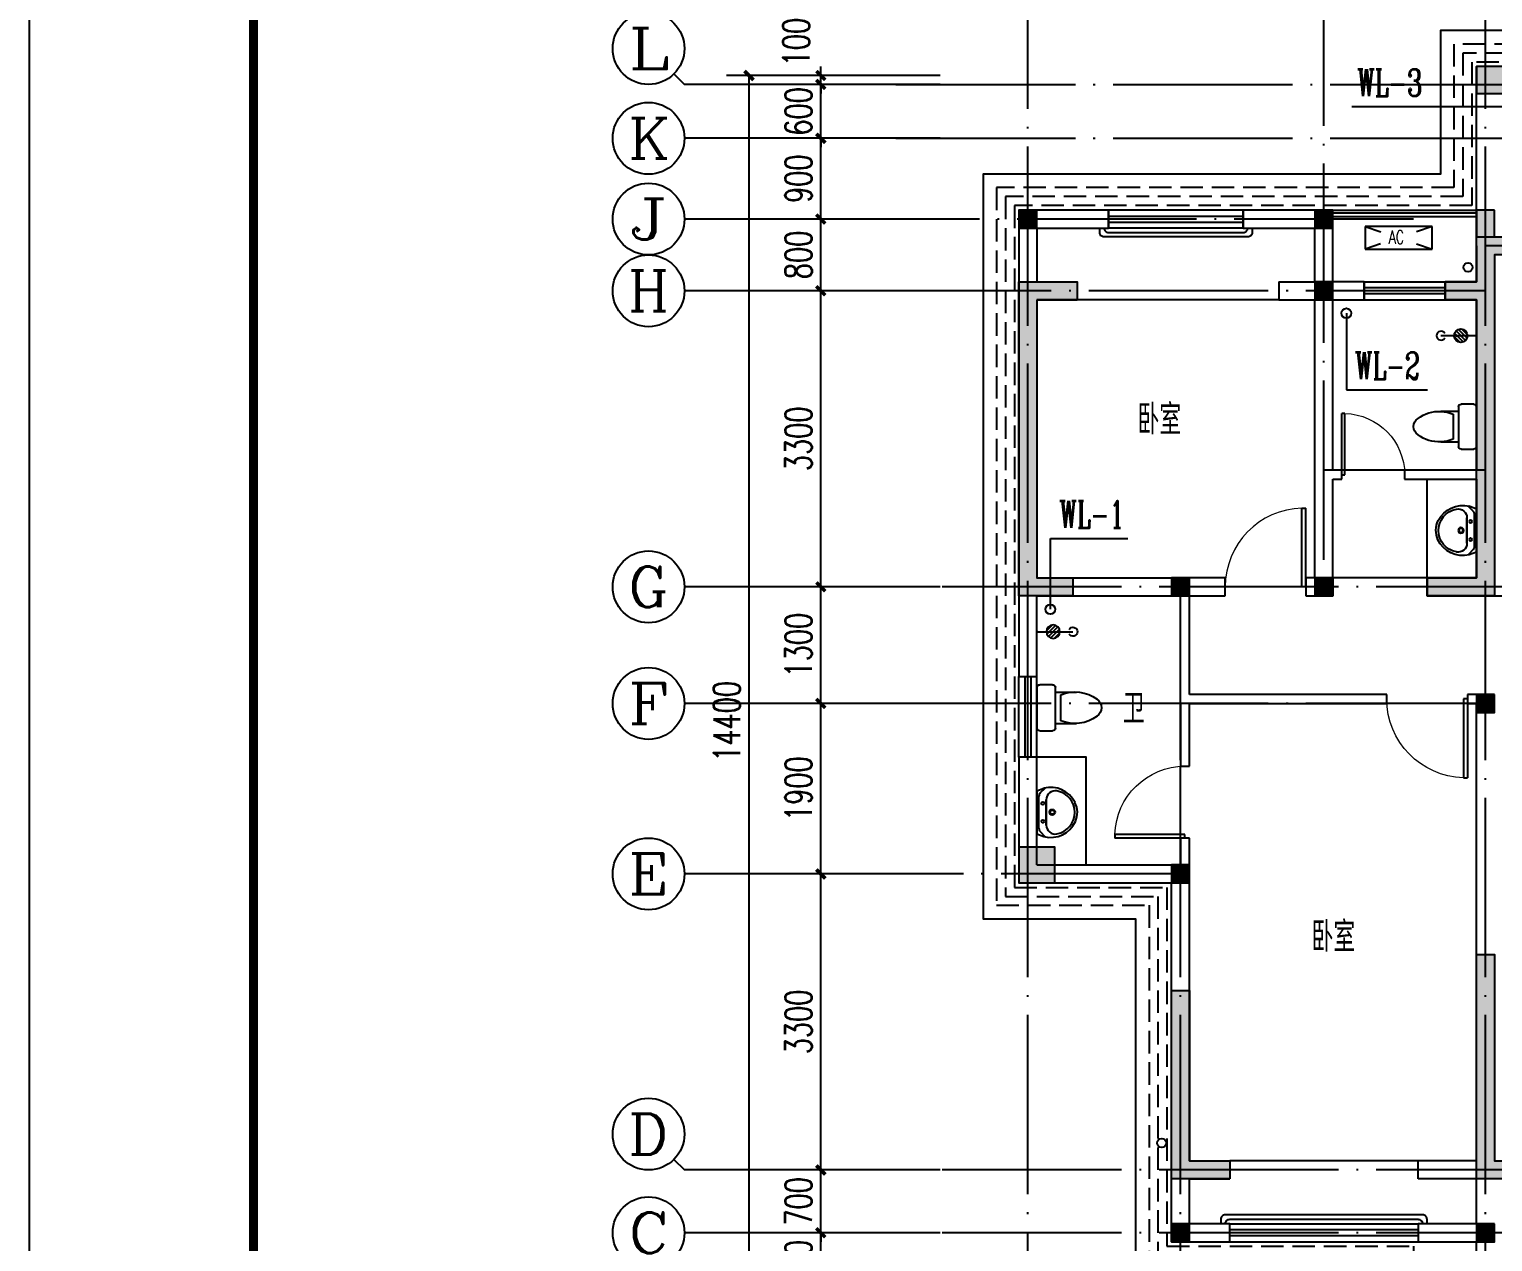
# Model space of a CAD drawing. Extents: x -287580 to -53108, y -522338 to -82629.
# Drawn here: x -265243 to -248927, y -472251 to -458735 of the extents above; entities that cross this region are included whole.
import ezdxf
from ezdxf.enums import TextEntityAlignment as Align

# ---------------------------------------------------------------- set-up
doc = ezdxf.new("R2010")
doc.units = 0
doc.header["$LTSCALE"] = 1000
doc.header["$MEASUREMENT"] = 0
doc.linetypes.add('DASH', pattern=[0.35, 0.25, -0.1])
doc.linetypes.add('DOTE', pattern=[2.42, 2, -0.2, 0.02, -0.2])
for name, color, linetype in [('AXIS', 3, 'Continuous'), ('AXIS_TEXT', 7, 'Continuous'), ('DIM_污水', 3, 'Continuous'), ('DOTE', 99, 'Continuous'), ('kan', 146, 'Continuous'), ('KTIAO', 124, 'Continuous'), ('PUB_TEXT', 7, 'Continuous'), ('PUB_TITLE', 146, 'Continuous'), ('VPIPE-污水', 2, 'Continuous'), ('WALL', 9, 'Continuous'), ('WINDOW', 99, 'Continuous'), ('填充', 8, 'Continuous'), ('家具', 187, 'Continuous'), ('屋面', 139, 'Continuous'), ('栏杆', 169, 'Continuous'), ('表格', 157, 'Continuous')]:
    doc.layers.add(name, color=color, linetype=linetype)
doc.layers.add('RENDERING', color=125, linetype='Continuous', lineweight=13)
doc.styles.add('_ROMANC', font='romanc__.ttf', dxfattribs={"width": 0.700005})
doc.styles.add('_TCH_AXIS', font='COMPLEX', dxfattribs={"bigfont": 'GBCBIG'})
doc.styles.add('_TCH_DIM_T3', font='SIMPLEX', dxfattribs={"width": 0.705882, "bigfont": 'GBCBIG'})
doc.styles.add('_TWT_SERIAL', font='COMPLEX', dxfattribs={"width": 0.8, "height": 3, "bigfont": 'HZTXT'})
doc.styles.add('COMPLEX', font='COMPLEX')
doc.styles.add('DIM_FONT', font='simplex_.ttf', dxfattribs={"width": 0.7, "bigfont": 'GBCBIG'})
doc.styles.get("Standard").update_dxf_attribs({"font": 'gbenor.shx', "bigfont": 'gbcbig.shx'})
doc.dimstyles.new('_TCH_ARCH&&100', dxfattribs={"dimtxt": 297.5, "dimasz": 100, "dimexe": 250, "dimexo": 300, "dimgap": 100, "dimtad": 1, "dimdec": 0, "dimzin": 0, "dimdsep": 46, "dimtxsty": '_TCH_DIM_T3', "dimblk": 'ARCHTICK', "dimcen": 0.09, "dimclrt": 7, "dimazin": 2, "dimtfac": 1, "dimtdec": 0, "dimtix": 1, "dimtmove": 2, "dimatfit": 3, "dimfxl": 0, "dimtolj": 1, "dimtzin": 0, "dimarcsym": 0})

# ---------------------------------------------------------------- blocks, each defined once
blk = doc.blocks.new('90304092557924')
at = {"layer": 'KTIAO', "color": 99}
for p, q in [((-375, 125), (-198, 66)), ((-375, 125), (-375, -125)), ((375, 125), (-375, 125)), ((375, 125), (198, 66)), ((375, -125), (375, 125)), ((-203, -68), (-375, -125)), ((-375, -125), (375, -125)), ((200, -67), (375, -125))]:
    blk.add_line(p, q, dxfattribs=at)
at = {"layer": 'KTIAO', "color": 99, "style": '_ROMANC', "width": 0.7}
blk.add_text('AC', height=148.6, dxfattribs=at).set_placement((-113, -66))
at = {"layer": 'KTIAO', "color": 99, "style": 'DIM_FONT', "oblique": 0, "width": 0.6, "flags": 9}
for tag in ['XSIZE', 'YSIZE']:
    blk.add_attdef(tag, (-375, -125), '', height=0.5, dxfattribs=at)
blk = doc.blocks.new('M_E6')
for p, q in [((-240, 0), (-270, -79)), ((240, 0), (-240, 0)), ((-237, 0), (239, 0)), ((240, 0), (270, -79)), ((-213, -36), (-271, -91)), ((-179, -23), (181, -23)), ((141, -105), (-141, -105)), ((-141, -105), (141, -105)), ((217, -37), (274, -95))]:
    blk.add_line(p, q)
for centre, radius in [((-99, -65), 16.3), ((2, -172), 31.6), ((2, -172), 23), ((101, -65), 16.3)]:
    blk.add_circle(centre, radius)
for centre, radius, start, end in [((28, -152), 307, 166.1751, 244.7296), ((-141, -205), 100, 90, 190.5602), ((-179, -73), 50, 90, 133.181), ((-28, -152), 307, 297.0639, 13.8249), ((141, -205), 100, 349.4398, 90), ((181, -73), 50, 44.5607, 90), ((0, -179), 243, 190.5602, 349.4398), ((0, -201), 250, 245.8071, 296.4628), ((28, -152), 307, 266.589, 266.5936)]:
    blk.add_arc(centre, radius, start, end)
at = {"width": 0.8, "flags": 9}
for tag in ['XSIZE', 'YSIZE']:
    blk.add_attdef(tag, (0, 0), '', height=0.5, dxfattribs=at)
blk = doc.blocks.new('1')
for p, q in [((-550, -239), (-550, 201)), ((-520, 231), (-380, 231)), ((-350, 201), (-350, 151)), ((-350, 151), (-350, -189)), ((-350, 151), (-154, 151)), ((-289, 121), (-289, -159)), ((-380, -269), (-520, -269)), ((-154, -189), (-350, -189)), ((-350, -189), (-350, -239))]:
    blk.add_line(p, q)
for centre, radius, start, end in [((-520, 201), 30, 90, 180), ((-380, 201), 30, 360, 90), ((-137, -247), 398, 92.544, 112.5495), ((-137, -247), 398, 53.3619, 92.544), ((40, -19), 110, 303.4509, 56.5491), ((-137, 208), 398, 247.4505, 267.456), ((-137, 208), 398, 267.456, 306.6381), ((-520, -239), 30, 180, 270), ((-380, -239), 30, 270, 360)]:
    blk.add_arc(centre, radius, start, end)
blk = doc.blocks.new('A$C6A1B0631')
at = {"layer": '家具'}
for p, q in [((0, 527), (0, 667)), ((30, 697), (470, 697)), ((500, 667), (500, 527)), ((470, 497), (30, 497)), ((80, 497), (80, 267)), ((420, 497), (420, 267)), ((390, 437), (110, 437))]:
    blk.add_line(p, q, dxfattribs=at)
for centre, radius, start, end in [((30, 667), 30, 90, 180), ((470, 667), 30, 0, 90), ((30, 527), 30, 180, 270), ((470, 527), 30, 270, 0), ((477, 284), 398, 157.4505, 216.6381), ((23, 284), 398, 323.3619, 22.5495), ((250, 108), 110, 213.4509, 326.5491)]:
    blk.add_arc(centre, radius, start, end, dxfattribs=at)
blk = doc.blocks.new('$lvtry$00000168')
at = {"color": 0}
blk.add_line((0, 0), (0, -395), dxfattribs=at)
blk.add_arc((0, -395), 50, 121.0332, 58.9668, dxfattribs=at)
for p in [(0, 0), (0, -223)]:
    blk.add_point(p, dxfattribs=at)
blk = doc.blocks.new('$lvtry$00000171')
for p, q in [((-74, 11), (-11, 74)), ((-70, -27), (27, 70)), ((-53, -53), (53, 53)), ((-27, -70), (70, 27)), ((11, -74), (74, -11))]:
    blk.add_line(p, q)
blk.add_circle((0, 0), 75)
blk.add_point((0, 0))
blk = doc.blocks.new('A$C6BE329BC')
at = {"layer": '家具', "rotation": 180}
blk.add_blockref('$lvtry$00000171', (75, 271), dxfattribs=at)
at = {"layer": '家具'}
blk.add_blockref('$lvtry$00000168', (75, 445), dxfattribs=at)
blk = doc.blocks.new('TRHH')
at = {"color": 6}
for centre in [(-249202, -461390), (-252617, -471151)]:
    blk.add_circle(centre, 50, dxfattribs=at)
blk = doc.blocks.new('A$C3953257B')
at = {"layer": '填充'}
for points in [[(19900, 14500), (20500, 14500), (20500, 14200), (19900, 14200)], [(20300, 12900), (20500, 12900), (20500, 12600), (20300, 12600)], [(22100, 12900), (22300, 12900), (22300, 12700), (22100, 12700)], [(25400, 12900), (25600, 12900), (25600, 12700), (25400, 12700)], [(22100, 12100), (22300, 12100), (22300, 11900), (22100, 11900)], [(22100, 8800), (22300, 8800), (22300, 8600), (22100, 8600)], [(23700, 8800), (23900, 8800), (23900, 8600), (23700, 8600)], [(20300, 7500), (20500, 7500), (20500, 7300), (20300, 7300)], [(23700, 5600), (23900, 5600), (23900, 5400), (23700, 5400)], [(20300, 1600), (20500, 1600), (20500, 1400), (20300, 1400)], [(23700, 1600), (23900, 1600), (23900, 1400), (23700, 1400)]]:
    blk.add_hatch(color=256, dxfattribs=at).paths.add_polyline_path(points)
at = {"color": 6}
for points in [[(19900, 14500), (20500, 14500), (20500, 14200), (19900, 14200)], [(20300, 12900), (20500, 12900), (20500, 12600), (20300, 12600)], [(22100, 12900), (22300, 12900), (22300, 12700), (22100, 12700)], [(25400, 12900), (25600, 12900), (25600, 12700), (25400, 12700)], [(22100, 12100), (22300, 12100), (22300, 11900), (22100, 11900)], [(22100, 8800), (22300, 8800), (22300, 8600), (22100, 8600)], [(23700, 8800), (23900, 8800), (23900, 8600), (23700, 8600)], [(20300, 7500), (20500, 7500), (20500, 7300), (20300, 7300)], [(23700, 5600), (23900, 5600), (23900, 5400), (23700, 5400)], [(20300, 1600), (20500, 1600), (20500, 1400), (20300, 1400)], [(23700, 1600), (23900, 1600), (23900, 1400), (23700, 1400)]]:
    blk.add_lwpolyline(points, close=True, dxfattribs=at)
blk = doc.blocks.new('A$C17F555B1')
at = {"layer": '填充'}
h = blk.add_hatch(color=256, dxfattribs=at)
h.dxf.hatch_style = 1
h.paths.add_polyline_path([(55300, 3700), (55300, 3300), (55700, 3300), (55700, 3700)])
h.paths.add_polyline_path([(30100, 3700), (30100, 3300), (30500, 3300), (30500, 3700)])
h.paths.add_polyline_path([(25600, 3300), (25600, 3700), (25200, 3700), (25200, 3300)])
h.paths.add_polyline_path([(400, 3300), (400, 3700), (0, 3700), (0, 3300)])
h.paths.add_polyline_path([(45350, 10300), (45350, 8200), (45150, 8200), (45150, 10500), (45700, 10500), (45700, 10300)])
h.paths.add_polyline_path([(10550, 10500), (10550, 8200), (10350, 8200), (10350, 10300), (10000, 10300), (10000, 10500)])
h.paths.add_polyline_path([(5600, 0), (5100, 0), (5100, 2500), (5300, 2500), (5300, 200), (5600, 200)])
h.paths.add_polyline_path([(20500, 0), (20000, 0), (20000, 200), (20300, 200), (20300, 2500), (20500, 2500)])
h.paths.add_polyline_path([(35700, 0), (35200, 0), (35200, 2500), (35400, 2500), (35400, 200), (35700, 200)])
h.paths.add_polyline_path([(50600, 0), (50100, 0), (50100, 200), (50400, 200), (50400, 2500), (50600, 2500)])
h.paths.add_polyline_path([(54000, 0), (53350, 0), (53350, 200), (53800, 200), (53800, 2100), (54000, 2100)])
h.paths.add_polyline_path([(32450, 0), (31800, 0), (31800, 2100), (32000, 2100), (32000, 200), (32450, 200)])
h.paths.add_polyline_path([(23900, 0), (23250, 0), (23250, 200), (23700, 200), (23700, 2100), (23900, 2100)])
h.paths.add_polyline_path([(2350, 0), (1700, 0), (1700, 2100), (1900, 2100), (1900, 200), (2350, 200)])
h.paths.add_polyline_path([(50600, 9800), (50600, 6700), (51150, 6700), (51150, 6500), (50400, 6500), (50400, 9800), (50400, 10300), (50100, 10300), (50100, 10500), (50600, 10500), (50600, 10000), (50950, 10000), (50950, 9800)])
h.paths.add_polyline_path([(35400, 10300), (35400, 9800), (35400, 6500), (34650, 6500), (34650, 6700), (35200, 6700), (35200, 9800), (34850, 9800), (34850, 10000), (35200, 10000), (35200, 10500), (35700, 10500), (35700, 10300)])
h.paths.add_polyline_path([(20500, 10500), (20500, 10000), (20850, 10000), (20850, 9800), (20500, 9800), (20500, 6700), (21050, 6700), (21050, 6500), (20300, 6500), (20300, 9800), (20300, 10300), (20000, 10300), (20000, 10500)])
h.paths.add_polyline_path([(5300, 9800), (5300, 6500), (4550, 6500), (4550, 6700), (5100, 6700), (5100, 9800), (4750, 9800), (4750, 10000), (5100, 10000), (5100, 10500), (5600, 10500), (5600, 10300), (5300, 10300)])
h.paths.add_polyline_path([(15050, 10300), (13250, 10300), (13250, 8900), (13050, 8900), (13050, 10500), (15250, 10500), (15250, 9900), (15050, 9900)])
h.paths.add_polyline_path([(40650, 10300), (40650, 9900), (40450, 9900), (40450, 10500), (42650, 10500), (42650, 8900), (42450, 8900), (42450, 10300)])
h.paths.add_polyline_path([(39900, 1900), (39900, 1000), (40400, 1000), (40400, 800), (39900, 800), (39900, 0), (39300, 0), (39300, 200), (39700, 200), (39700, 1000), (39700, 1900)])
h.paths.add_polyline_path([(46100, 1900), (46100, 1000), (46100, 200), (46500, 200), (46500, 0), (45900, 0), (45900, 800), (45400, 800), (45400, 1000), (45900, 1000), (45900, 1900)])
h.paths.add_polyline_path([(40650, 5400), (40650, 5100), (41300, 5100), (41300, 4100), (41100, 4100), (41100, 4900), (40450, 4900), (39900, 4900), (39900, 4800), (39700, 4800), (39700, 5100), (40450, 5100), (40450, 5400)])
h.paths.add_polyline_path([(45350, 5400), (45350, 5100), (46100, 5100), (46100, 4800), (45900, 4800), (45900, 4900), (45350, 4900), (44700, 4900), (44700, 4100), (44500, 4100), (44500, 5100), (45150, 5100), (45150, 5400)])
h.paths.add_polyline_path([(30750, 9800), (30300, 9800), (30300, 6700), (30700, 6700), (30700, 6500), (30100, 6500), (30100, 10000), (30750, 10000)])
h.paths.add_polyline_path([(55700, 10000), (55700, 6500), (55100, 6500), (55100, 6700), (55500, 6700), (55500, 9800), (55050, 9800), (55050, 10000)])
h.paths.add_polyline_path([(16000, 1900), (16000, 1000), (16000, 200), (16400, 200), (16400, 0), (15800, 0), (15800, 800), (15300, 800), (15300, 1000), (15800, 1000), (15800, 1900)])
h.paths.add_polyline_path([(9800, 1900), (9800, 1000), (10300, 1000), (10300, 800), (9800, 800), (9800, 0), (9200, 0), (9200, 200), (9600, 200), (9600, 1000), (9600, 1900)])
h.paths.add_polyline_path([(15250, 5400), (15250, 5100), (16000, 5100), (16000, 4800), (15800, 4800), (15800, 4900), (15250, 4900), (14600, 4900), (14600, 4100), (14400, 4100), (14400, 5100), (15050, 5100), (15050, 5400)])
h.paths.add_polyline_path([(10550, 5400), (10550, 5100), (11200, 5100), (11200, 4100), (11000, 4100), (11000, 4900), (10350, 4900), (9800, 4900), (9800, 4800), (9600, 4800), (9600, 5100), (10350, 5100), (10350, 5400)])
h.paths.add_polyline_path([(25400, 9800), (24950, 9800), (24950, 10000), (25600, 10000), (25600, 6500), (25000, 6500), (25000, 6700), (25400, 6700)])
h.paths.add_polyline_path([(200, 9800), (200, 6700), (600, 6700), (600, 6500), (0, 6500), (0, 10000), (650, 10000), (650, 9800)])
at = {"color": 3}
for points in [[(5300, 9800), (5300, 6500), (4550, 6500), (4550, 6700), (5100, 6700), (5100, 9800), (4750, 9800), (4750, 10000), (5100, 10000), (5100, 10500), (5600, 10500), (5600, 10300), (5300, 10300)], [(200, 9800), (200, 6700), (600, 6700), (600, 6500), (0, 6500), (0, 10000), (650, 10000), (650, 9800)], [(400, 3300), (400, 3700), (0, 3700), (0, 3300)], [(5600, 0), (5100, 0), (5100, 2500), (5300, 2500), (5300, 200), (5600, 200)], [(2350, 0), (1700, 0), (1700, 2100), (1900, 2100), (1900, 200), (2350, 200)]]:
    blk.add_lwpolyline(points, close=True, dxfattribs=at)
blk = doc.blocks.new('_ArchTick')
at = {"color": 0, "linetype": 'ByBlock', "const_width": 0.4}
blk.add_lwpolyline([(-0.5, -0.5), (0.5, 0.5)], dxfattribs=at)
blk = doc.blocks.new('*D303')
at = {"layer": 'AXIS', "color": 0, "lineweight": -2}
for p, q in [((-255086, -472151), (-256668, -472151)), ((-256418, -472151), (-256418, -472051)), ((-256418, -472851), (-256418, -472151)), ((-255086, -472851), (-256668, -472851)), ((-256418, -472851), (-256418, -472951))]:
    blk.add_line(p, q, dxfattribs=at)
at = {"layer": 'Defpoints', "color": 0}
for p in [(-256418, -472151), (-254786, -472151), (-254786, -472851)]:
    blk.add_point(p, dxfattribs=at)
at = {"layer": 'AXIS', "color": 0, "lineweight": -2, "xscale": 100, "yscale": 100, "zscale": 100}
for p, rotation in [((-256418, -472151), 270), ((-256418, -472851), 90)]:
    blk.add_blockref('_ArchTick', p, dxfattribs=dict(at, rotation=rotation))
at = {"layer": 'AXIS', "color": 7, "insert": (-256667, -472501), "char_height": 297.5, "attachment_point": 5, "rotation": 90, "style": '_TCH_DIM_T3'}
blk.add_mtext('\\A1;700', dxfattribs=at)
blk = doc.blocks.new('*D304')
at = {"layer": 'AXIS', "color": 0, "lineweight": -2}
for p, q in [((-256418, -471451), (-256418, -471351)), ((-255086, -471451), (-256668, -471451)), ((-256418, -472151), (-256418, -471451)), ((-255086, -472151), (-256668, -472151)), ((-256418, -472151), (-256418, -472251))]:
    blk.add_line(p, q, dxfattribs=at)
at = {"layer": 'Defpoints', "color": 0}
for p in [(-256418, -471451), (-254786, -471451), (-254786, -472151)]:
    blk.add_point(p, dxfattribs=at)
at = {"layer": 'AXIS', "color": 0, "lineweight": -2, "xscale": 100, "yscale": 100, "zscale": 100}
for p, rotation in [((-256418, -471451), 270), ((-256418, -472151), 90)]:
    blk.add_blockref('_ArchTick', p, dxfattribs=dict(at, rotation=rotation))
at = {"layer": 'AXIS', "color": 7, "insert": (-256667, -471801), "char_height": 297.5, "attachment_point": 5, "rotation": 90, "style": '_TCH_DIM_T3'}
blk.add_mtext('\\A1;700', dxfattribs=at)
blk = doc.blocks.new('*D305')
at = {"layer": 'AXIS', "color": 0, "lineweight": -2}
for p, q in [((-255086, -468151), (-256668, -468151)), ((-256418, -471451), (-256418, -468151)), ((-255086, -471451), (-256668, -471451))]:
    blk.add_line(p, q, dxfattribs=at)
at = {"layer": 'Defpoints', "color": 0}
for p in [(-256418, -468151), (-254786, -468151), (-254786, -471451)]:
    blk.add_point(p, dxfattribs=at)
at = {"layer": 'AXIS', "color": 0, "lineweight": -2, "xscale": 100, "yscale": 100, "zscale": 100}
for p, rotation in [((-256418, -468151), 90), ((-256418, -471451), 270)]:
    blk.add_blockref('_ArchTick', p, dxfattribs=dict(at, rotation=rotation))
at = {"layer": 'AXIS', "color": 7, "insert": (-256667, -469801), "char_height": 297.5, "attachment_point": 5, "rotation": 90, "style": '_TCH_DIM_T3'}
blk.add_mtext('\\A1;3300', dxfattribs=at)
blk = doc.blocks.new('*D306')
at = {"layer": 'AXIS', "color": 0, "lineweight": -2}
for p, q in [((-255086, -466251), (-256668, -466251)), ((-256418, -468151), (-256418, -466251)), ((-255086, -468151), (-256668, -468151))]:
    blk.add_line(p, q, dxfattribs=at)
at = {"layer": 'Defpoints', "color": 0}
for p in [(-256418, -466251), (-254786, -466251), (-254786, -468151)]:
    blk.add_point(p, dxfattribs=at)
at = {"layer": 'AXIS', "color": 0, "lineweight": -2, "xscale": 100, "yscale": 100, "zscale": 100}
for p, rotation in [((-256418, -466251), 90), ((-256418, -468151), 270)]:
    blk.add_blockref('_ArchTick', p, dxfattribs=dict(at, rotation=rotation))
at = {"layer": 'AXIS', "color": 7, "insert": (-256667, -467201), "char_height": 297.5, "attachment_point": 5, "rotation": 90, "style": '_TCH_DIM_T3'}
blk.add_mtext('\\A1;1900', dxfattribs=at)
blk = doc.blocks.new('*D307')
at = {"layer": 'AXIS', "color": 0, "lineweight": -2}
for p, q in [((-255086, -464951), (-256668, -464951)), ((-256418, -466251), (-256418, -464951)), ((-255086, -466251), (-256668, -466251))]:
    blk.add_line(p, q, dxfattribs=at)
at = {"layer": 'Defpoints', "color": 0}
for p in [(-256418, -464951), (-254786, -464951), (-254786, -466251)]:
    blk.add_point(p, dxfattribs=at)
at = {"layer": 'AXIS', "color": 0, "lineweight": -2, "xscale": 100, "yscale": 100, "zscale": 100}
for p, rotation in [((-256418, -464951), 90), ((-256418, -466251), 270)]:
    blk.add_blockref('_ArchTick', p, dxfattribs=dict(at, rotation=rotation))
at = {"layer": 'AXIS', "color": 7, "insert": (-256667, -465601), "char_height": 297.5, "attachment_point": 5, "rotation": 90, "style": '_TCH_DIM_T3'}
blk.add_mtext('\\A1;1300', dxfattribs=at)
blk = doc.blocks.new('*D308')
at = {"layer": 'AXIS', "color": 0, "lineweight": -2}
for p, q in [((-255086, -461651), (-256668, -461651)), ((-256418, -464951), (-256418, -461651)), ((-255086, -464951), (-256668, -464951))]:
    blk.add_line(p, q, dxfattribs=at)
at = {"layer": 'Defpoints', "color": 0}
for p in [(-256418, -461651), (-254786, -461651), (-254786, -464951)]:
    blk.add_point(p, dxfattribs=at)
at = {"layer": 'AXIS', "color": 0, "lineweight": -2, "xscale": 100, "yscale": 100, "zscale": 100}
for p, rotation in [((-256418, -461651), 90), ((-256418, -464951), 270)]:
    blk.add_blockref('_ArchTick', p, dxfattribs=dict(at, rotation=rotation))
at = {"layer": 'AXIS', "color": 7, "insert": (-256667, -463301), "char_height": 297.5, "attachment_point": 5, "rotation": 90, "style": '_TCH_DIM_T3'}
blk.add_mtext('\\A1;3300', dxfattribs=at)
blk = doc.blocks.new('*D309')
at = {"layer": 'AXIS', "color": 0, "lineweight": -2}
for p, q in [((-255086, -460851), (-256668, -460851)), ((-256418, -461651), (-256418, -460851)), ((-255086, -461651), (-256668, -461651))]:
    blk.add_line(p, q, dxfattribs=at)
at = {"layer": 'Defpoints', "color": 0}
for p in [(-256418, -460851), (-254786, -460851), (-254786, -461651)]:
    blk.add_point(p, dxfattribs=at)
at = {"layer": 'AXIS', "color": 0, "lineweight": -2, "xscale": 100, "yscale": 100, "zscale": 100}
for p, rotation in [((-256418, -460851), 90), ((-256418, -461651), 270)]:
    blk.add_blockref('_ArchTick', p, dxfattribs=dict(at, rotation=rotation))
at = {"layer": 'AXIS', "color": 7, "insert": (-256667, -461251), "char_height": 297.5, "attachment_point": 5, "rotation": 90, "style": '_TCH_DIM_T3'}
blk.add_mtext('\\A1;800', dxfattribs=at)
blk = doc.blocks.new('*D310')
at = {"layer": 'AXIS', "color": 0, "lineweight": -2}
for p, q in [((-255086, -459951), (-256668, -459951)), ((-256418, -460851), (-256418, -459951)), ((-255086, -460851), (-256668, -460851))]:
    blk.add_line(p, q, dxfattribs=at)
at = {"layer": 'Defpoints', "color": 0}
for p in [(-256418, -459951), (-254786, -459951), (-254786, -460851)]:
    blk.add_point(p, dxfattribs=at)
at = {"layer": 'AXIS', "color": 0, "lineweight": -2, "xscale": 100, "yscale": 100, "zscale": 100}
for p, rotation in [((-256418, -459951), 90), ((-256418, -460851), 270)]:
    blk.add_blockref('_ArchTick', p, dxfattribs=dict(at, rotation=rotation))
at = {"layer": 'AXIS', "color": 7, "insert": (-256667, -460401), "char_height": 297.5, "attachment_point": 5, "rotation": 90, "style": '_TCH_DIM_T3'}
blk.add_mtext('\\A1;900', dxfattribs=at)
blk = doc.blocks.new('*D311')
at = {"layer": 'AXIS', "color": 0, "lineweight": -2}
for p, q in [((-256418, -459351), (-256418, -459251)), ((-255086, -459351), (-256668, -459351)), ((-256418, -459951), (-256418, -459351)), ((-255086, -459951), (-256668, -459951)), ((-256418, -459951), (-256418, -460051))]:
    blk.add_line(p, q, dxfattribs=at)
at = {"layer": 'Defpoints', "color": 0}
for p in [(-256418, -459351), (-254786, -459351), (-254786, -459951)]:
    blk.add_point(p, dxfattribs=at)
at = {"layer": 'AXIS', "color": 0, "lineweight": -2, "xscale": 100, "yscale": 100, "zscale": 100}
for p, rotation in [((-256418, -459351), 270), ((-256418, -459951), 90)]:
    blk.add_blockref('_ArchTick', p, dxfattribs=dict(at, rotation=rotation))
at = {"layer": 'AXIS', "color": 7, "insert": (-256667, -459651), "char_height": 297.5, "attachment_point": 5, "rotation": 90, "style": '_TCH_DIM_T3'}
blk.add_mtext('\\A1;600', dxfattribs=at)
blk = doc.blocks.new('*D312')
at = {"layer": 'AXIS', "color": 0, "lineweight": -2}
for p, q in [((-255086, -459251), (-256668, -459251)), ((-256418, -459251), (-256418, -459151)), ((-256418, -459351), (-256418, -459251)), ((-255086, -459351), (-256668, -459351)), ((-256418, -459351), (-256418, -459451))]:
    blk.add_line(p, q, dxfattribs=at)
at = {"layer": 'Defpoints', "color": 0}
for p in [(-256418, -459251), (-254786, -459251), (-254786, -459351)]:
    blk.add_point(p, dxfattribs=at)
at = {"layer": 'AXIS', "color": 0, "lineweight": -2, "xscale": 100, "yscale": 100, "zscale": 100}
for p, rotation in [((-256418, -459251), 270), ((-256418, -459351), 90)]:
    blk.add_blockref('_ArchTick', p, dxfattribs=dict(at, rotation=rotation))
at = {"layer": 'AXIS', "color": 7, "insert": (-256693, -458878), "char_height": 297.5, "attachment_point": 5, "rotation": 90, "style": '_TCH_DIM_T3'}
blk.add_mtext('\\A1;100', dxfattribs=at)
blk = doc.blocks.new('*D313')
at = {"layer": 'AXIS', "color": 0, "lineweight": -2}
for p, q in [((-255086, -459251), (-257468, -459251)), ((-257218, -473651), (-257218, -459251)), ((-255086, -473651), (-257468, -473651))]:
    blk.add_line(p, q, dxfattribs=at)
at = {"layer": 'Defpoints', "color": 0}
for p in [(-257218, -459251), (-254786, -459251), (-254786, -473651)]:
    blk.add_point(p, dxfattribs=at)
at = {"layer": 'AXIS', "color": 0, "lineweight": -2, "xscale": 100, "yscale": 100, "zscale": 100}
for p, rotation in [((-257218, -459251), 90), ((-257218, -473651), 270)]:
    blk.add_blockref('_ArchTick', p, dxfattribs=dict(at, rotation=rotation))
at = {"layer": 'AXIS', "color": 7, "insert": (-257467, -466451), "char_height": 297.5, "attachment_point": 5, "rotation": 90, "style": '_TCH_DIM_T3'}
blk.add_mtext('\\A1;14400', dxfattribs=at)
blk = doc.blocks.new('$DorLib2D$00000001')
for p, q in [((0.45, 0.975), (0.5, 0.975)), ((0.45, 0), (0.45, 0.975)), ((0.5, 0), (0.5, 0.975)), ((0.5, 0), (0.45, 0))]:
    blk.add_line(p, q)
at = {"lineweight": 13}
blk.add_arc((0.475, 0), 0.975, 91.4693, 180, dxfattribs=at)
blk = doc.blocks.new('$WINLIB2D$00000001')
at = {"color": 0}
for points in [[(-0.5, 0.5), (-0.5, -0.5)], [(-0.5, 0.5), (0.5, 0.5)], [(0.5, -0.5), (0.5, 0.5)], [(0.5, 0.1667), (-0.5, 0.1667)], [(0.5, -0.1667), (-0.5, -0.1667)], [(-0.5, -0.5), (0.5, -0.5)]]:
    blk.add_lwpolyline(points, dxfattribs=at)
blk = doc.blocks.new('_AXISO')
blk.add_circle((0, 0), 0.5)
at = {"layer": 'AXIS_TEXT', "style": 'COMPLEX', "width": 1.041667}
blk.add_attdef('A', text='', height=0.56, dxfattribs=at).set_placement((-0.25, -0.28), (0.25, -0.28), align=Align.FIT)

msp = doc.modelspace()

# ---------------------------------------------------------------- linework, layer by layer
at = {"layer": 'AXIS'}
for p, q in [((-258055.6, -459233.7), (-257938.4, -459350.9)), ((-255432.8, -459350.9), (-257938.4, -459350.9)), ((-255432.8, -459950.9), (-257938.4, -459950.9)), ((-255432.8, -460850.9), (-257938.4, -460850.9)), ((-255432.8, -461650.9), (-257938.4, -461650.9)), ((-255432.8, -464950.9), (-257938.4, -464950.9)), ((-255432.8, -466250.9), (-257938.4, -466250.9)), ((-255432.8, -468150.9), (-257938.4, -468150.9)), ((-258055.6, -471333.7), (-257938.4, -471450.9)), ((-255432.8, -471450.9), (-257938.4, -471450.9)), ((-255432.8, -472150.9), (-257938.4, -472150.9))]:
    msp.add_line(p, q, dxfattribs=at)
at = {"layer": 'DIM_污水'}
for p, q in [((-249151.1, -459600.9), (-250499, -459600.9)), ((-248758.8, -459600.9), (-249151.1, -459600.9)), ((-250558.8, -461900.9), (-250558.8, -462755.4)), ((-250558.8, -462755.4), (-249654.3, -462755.4)), ((-253858.8, -465200.9), (-253858.8, -464412.3)), ((-253858.8, -464412.3), (-252995.7, -464412.3))]:
    msp.add_line(p, q, dxfattribs=at)
at = {"layer": 'DOTE', "linetype": 'DOTE'}
for p, q in [((-254108.8, -474142), (-254108.8, -457872.4)), ((-250808.8, -464650.9), (-250808.8, -457872.4)), ((-249008.8, -474142), (-249008.8, -457872.4)), ((-255580, -459350.9), (-197406.7, -459350.9)), ((-255580, -459950.9), (-197406.7, -459950.9)), ((-249808.8, -460850.9), (-255580, -460850.9)), ((-233808.8, -461150.9), (-249008.8, -461150.9)), ((-249008.8, -461650.9), (-255580, -461650.9)), ((-249008.8, -463650.9), (-250808.8, -463650.9)), ((-197406.7, -464950.9), (-255580, -464950.9)), ((-252408.8, -474142), (-252408.8, -464950.9)), ((-249008.8, -466250.9), (-255600.6, -466250.9)), ((-252408.8, -468150.9), (-255580, -468150.9)), ((-197406.7, -471450.9), (-255580, -471450.9)), ((-197406.7, -472150.9), (-255580, -472150.9))]:
    msp.add_line(p, q, dxfattribs=at)
at = {"layer": 'kan'}
msp.add_lwpolyline([(-250708.8, -460750.9), (-249108.8, -460750.9)], dxfattribs=at)
at = {"layer": 'PUB_TITLE'}
msp.add_lwpolyline([(-265242.7, -510615.5), (-181142.7, -510615.5), (-181142.7, -451215.5), (-265242.7, -451215.5)], close=True, dxfattribs=at)
at = {"layer": 'PUB_TITLE', "const_width": 100}
msp.add_lwpolyline([(-262742.7, -509615.5), (-182142.7, -509615.5), (-182142.7, -452215.5), (-262742.7, -452215.5)], close=True, dxfattribs=at)
at = {"layer": 'VPIPE-污水'}
for centre in [(-250558.8, -461900.9), (-253858.8, -465200.9)]:
    msp.add_circle(centre, 55, dxfattribs=at)
at = {"layer": 'WALL'}
for p, q in [((-249108.8, -461150.9), (-249108.8, -459150.9)), ((-248508.8, -459150.9), (-249108.8, -459150.9)), ((-253208.8, -460750.9), (-254208.8, -460750.9)), ((-254208.8, -460750.9), (-254208.8, -461650.9)), ((-253208.8, -460950.9), (-253208.8, -460750.9)), ((-250708.8, -460750.9), (-251708.8, -460750.9)), ((-251708.8, -460750.9), (-251708.8, -460950.9)), ((-250708.8, -461550.9), (-250708.8, -460750.9)), ((-254008.8, -460950.9), (-253208.8, -460950.9)), ((-254008.8, -460950.9), (-254008.8, -461550.9)), ((-251708.8, -460950.9), (-250908.8, -460950.9)), ((-250908.8, -461550.9), (-250908.8, -460950.9)), ((-249108.8, -461150.9), (-249108.8, -461550.9)), ((-254008.8, -461550.9), (-253558.8, -461550.9)), ((-253558.8, -461550.9), (-253558.8, -461750.9)), ((-251309.8, -461550.9), (-250908.8, -461550.9)), ((-251309.8, -461550.9), (-251309.8, -461750.9)), ((-250358.8, -461550.9), (-250708.8, -461550.9)), ((-250358.8, -461750.9), (-250358.8, -461550.9)), ((-249108.8, -461550.9), (-249458.8, -461550.9)), ((-249458.8, -461550.9), (-249458.8, -461750.9)), ((-254208.8, -461650.9), (-254208.8, -464950.9)), ((-254008.8, -461750.9), (-253558.8, -461750.9)), ((-254008.8, -461750.9), (-254008.8, -464850.9)), ((-251309.8, -461750.9), (-250908.8, -461750.9)), ((-250908.8, -463650.9), (-250908.8, -461750.9)), ((-250708.8, -461750.9), (-250358.8, -461750.9)), ((-250708.8, -463650.9), (-250708.8, -461750.9)), ((-249458.8, -461750.9), (-249108.8, -461750.9)), ((-249108.8, -461750.9), (-249108.8, -463650.9)), ((-250908.8, -464850.9), (-250908.8, -463650.9)), ((-250608.8, -463650.9), (-250708.8, -463650.9)), ((-250608.8, -463750.9), (-250608.8, -463650.9)), ((-249108.8, -463650.9), (-249908.8, -463650.9)), ((-249908.8, -463650.9), (-249908.8, -463750.9)), ((-250708.8, -464850.9), (-250708.8, -463750.9)), ((-250708.8, -463750.9), (-250608.8, -463750.9)), ((-249908.8, -463750.9), (-249108.8, -463750.9)), ((-249108.8, -463750.9), (-249108.8, -464850.9)), ((-254208.8, -464950.9), (-254208.8, -465950.9)), ((-254008.8, -464850.9), (-252408.8, -464850.9)), ((-251908.8, -464850.9), (-252408.8, -464850.9)), ((-251908.8, -465050.9), (-251908.8, -464850.9)), ((-250908.8, -464850.9), (-251008.8, -464850.9)), ((-251008.8, -464850.9), (-251008.8, -465050.9)), ((-250708.8, -465050.9), (-250708.8, -464850.9)), ((-249108.8, -464850.9), (-249658.8, -464850.9)), ((-249658.8, -464850.9), (-249658.8, -465050.9)), ((-254008.8, -465950.9), (-254008.8, -465050.9)), ((-254008.8, -465050.9), (-252408.8, -465050.9)), ((-252408.8, -466250.9), (-252408.8, -465050.9)), ((-252308.8, -466150.9), (-252308.8, -465050.9)), ((-252308.8, -465050.9), (-251908.8, -465050.9)), ((-251008.8, -465050.9), (-250808.8, -465050.9)), ((-250808.8, -465050.9), (-250708.8, -465050.9)), ((-249658.8, -465050.9), (-249008.8, -465050.9)), ((-249008.8, -465050.9), (-247108.8, -465050.9)), ((-254208.8, -465950.9), (-254008.8, -465950.9)), ((-252408.8, -466250.9), (-252408.8, -466950.9)), ((-250108.8, -466150.9), (-252308.8, -466150.9)), ((-252308.8, -466250.9), (-250108.8, -466250.9)), ((-252308.8, -466950.9), (-252308.8, -466250.9)), ((-250108.8, -466250.9), (-250108.8, -466150.9)), ((-248908.8, -466150.9), (-249208.8, -466150.9)), ((-249208.8, -466150.9), (-249208.8, -466250.9)), ((-249208.8, -466250.9), (-249108.8, -466250.9)), ((-249108.8, -471350.9), (-249108.8, -466250.9)), ((-254008.8, -466850.9), (-254208.8, -466850.9)), ((-254208.8, -466850.9), (-254208.8, -468250.9)), ((-254008.8, -468050.9), (-254008.8, -466850.9)), ((-252408.8, -466950.9), (-252308.8, -466950.9)), ((-252308.8, -467750.9), (-252408.8, -467750.9)), ((-252408.8, -467750.9), (-252408.8, -468050.9)), ((-252308.8, -468150.9), (-252308.8, -467750.9)), ((-254008.8, -468050.9), (-252408.8, -468050.9)), ((-254208.8, -468250.9), (-252508.8, -468250.9)), ((-252508.8, -471450.9), (-252508.8, -468250.9)), ((-252308.8, -471350.9), (-252308.8, -468150.9)), ((-252308.8, -471350.9), (-251858.8, -471350.9)), ((-251858.8, -471350.9), (-251858.8, -471550.9)), ((-249108.8, -471350.9), (-249758.8, -471350.9)), ((-249758.8, -471550.9), (-249758.8, -471350.9)), ((-252508.8, -472250.9), (-252508.8, -471450.9)), ((-252308.8, -472050.9), (-252308.8, -471550.9)), ((-252308.8, -471550.9), (-251858.8, -471550.9)), ((-249108.8, -471550.9), (-249758.8, -471550.9)), ((-249108.8, -472050.9), (-249108.8, -471550.9)), ((-251858.8, -472050.9), (-252308.8, -472050.9)), ((-251858.8, -472250.9), (-251858.8, -472050.9)), ((-249108.8, -472050.9), (-249758.8, -472050.9)), ((-249758.8, -472050.9), (-249758.8, -472250.9)), ((-252508.8, -472250.9), (-251858.8, -472250.9)), ((-249758.8, -472250.9), (-249108.8, -472250.9)), ((-249108.8, -473450.9), (-249108.8, -472250.9))]:
    msp.add_line(p, q, dxfattribs=at)
at = {"layer": 'WINDOW'}
for p, q in [((-251309.8, -461750.9), (-253558.8, -461750.9)), ((-249908.8, -463650.9), (-250608.8, -463650.9)), ((-249658.8, -464850.9), (-250708.8, -464850.9)), ((-252408.8, -467750.9, 0), (-252408.8, -466950.9, 0)), ((-249758.8, -471350.9), (-251858.8, -471350.9))]:
    msp.add_line(p, q, dxfattribs=at)
at = {"layer": 'WINDOW', "linetype": 'DASH'}
for p, q in [((-250708.8, -464850.9), (-250708.8, -465050.9)), ((-249658.8, -465050.9), (-249658.8, -464850.9))]:
    msp.add_line(p, q, dxfattribs=at)
at = {"layer": '家具'}
for points in [[(-249108.8, -464850.9), (-249658.8, -464850.9), (-249658.8, -464050.9), (-249658.8, -463750.9), (-249108.8, -463750.9)], [(-254008.8, -468050.9), (-253458.8, -468050.9), (-253458.8, -467150.9), (-253458.8, -466850.9), (-254008.8, -466850.9)]]:
    msp.add_lwpolyline(points, dxfattribs=at)
at = {"layer": '屋面', "color": 99}
msp.add_lwpolyline([(-239558.8, -460650.9), (-243258.8, -460650.9), (-243258.8, -458750.9), (-249508.8, -458750.9), (-249508.8, -460350.9), (-254608.8, -460350.9), (-254608.8, -468650.9), (-252908.8, -468650.9), (-252908.8, -472650.9), (-250158.8, -472650.9), (-250158.8, -474050.9), (-243308.8, -474050.9), (-243308.8, -471950.9), (-239508.8, -471950.9), (-239508.8, -474050.9), (-232658.8, -474050.9), (-232658.8, -472650.9), (-229908.8, -472650.9), (-229908.8, -468650.9), (-228208.8, -468650.9), (-228208.8, -460350.9), (-233308.8, -460350.9), (-233308.8, -458750.9), (-239558.8, -458750.9)], close=True, dxfattribs=at)
at = {"layer": '屋面', "color": 99, "linetype": 'DASH'}
for points in [[(-239408.8, -460800.9), (-243408.8, -460800.9), (-243408.8, -458900.9), (-249358.8, -458900.9), (-249358.8, -460500.9), (-254458.8, -460500.9), (-254458.8, -468500.9), (-252758.8, -468500.9), (-252758.8, -472500.9), (-250008.8, -472500.9), (-250008.8, -473900.9), (-243458.8, -473900.9), (-243458.8, -471800.9), (-239358.8, -471800.9), (-239358.8, -473900.9), (-232808.8, -473900.9), (-232808.8, -472500.9), (-230058.8, -472500.9), (-230058.8, -468500.9), (-228358.8, -468500.9), (-228358.8, -460500.9), (-233458.8, -460500.9), (-233458.8, -458900.9), (-239408.8, -458900.9)], [(-239308.8, -460900.9), (-243508.8, -460900.9), (-243508.8, -459000.9), (-249258.8, -459000.9), (-249258.8, -460600.9), (-254358.8, -460600.9), (-254358.8, -468400.9), (-252658.8, -468400.9), (-252658.8, -472400.9), (-249908.8, -472400.9), (-249908.8, -473800.9), (-243558.8, -473800.9), (-243558.8, -471700.9), (-239258.8, -471700.9), (-239258.8, -473800.9), (-232908.8, -473800.9), (-232908.8, -472400.9), (-230158.8, -472400.9), (-230158.8, -468400.9), (-228458.8, -468400.9), (-228458.8, -460600.9), (-233558.8, -460600.9), (-233558.8, -459000.9), (-239308.8, -459000.9)], [(-239208.8, -461000.9), (-243608.8, -461000.9), (-243608.8, -459100.9), (-249158.8, -459100.9), (-249158.8, -460700.9), (-254258.8, -460700.9), (-254258.8, -468300.9), (-252558.8, -468300.9), (-252558.8, -472300.9), (-249808.8, -472300.9), (-249808.8, -473700.9), (-243658.8, -473700.9), (-243658.8, -471600.9), (-239158.8, -471600.9), (-239158.8, -473700.9), (-233008.8, -473700.9), (-233008.8, -472300.9), (-230258.8, -472300.9), (-230258.8, -468300.9), (-228558.8, -468300.9), (-228558.8, -460700.9), (-233658.8, -460700.9), (-233658.8, -459100.9), (-239208.8, -459100.9)]]:
    msp.add_lwpolyline(points, close=True, dxfattribs=at)
at = {"layer": '栏杆'}
for points in [[(-250708.8, -460780.9), (-249108.8, -460780.9)], [(-250708.8, -460820.9), (-249108.8, -460820.9)]]:
    msp.add_lwpolyline(points, dxfattribs=at)
for points in [[(-251608.8, -460950.9), (-251608.8, -461000.9, -0.4142136), (-251658.8, -461050.9), (-253258.8, -461050.9, -0.4142136), (-253308.8, -461000.9), (-253308.8, -460950.9)], [(-253258.8, -460950.9), (-253258.8, -460950.9, 0.4142136), (-253208.8, -461000.9), (-251708.8, -461000.9, 0.4142136), (-251658.8, -460950.9), (-251658.8, -460950.9)], [(-249658.8, -472050.9), (-249658.8, -472000.9, 0.4142136), (-249708.8, -471950.9), (-251908.8, -471950.9, 0.4142136), (-251958.8, -472000.9), (-251958.8, -472050.9)], [(-251908.8, -472050.9), (-251908.8, -472050.9, -0.4142136), (-251858.8, -472000.9), (-249758.8, -472000.9, -0.4142136), (-249708.8, -472050.9), (-249708.8, -472050.9)]]:
    msp.add_lwpolyline(points, format="xyb", dxfattribs=at)

# ---------------------------------------------------------------- block references
at = {"color": 99}
msp.add_blockref('TRHH', (0, 0), dxfattribs=at)
at = {"rotation": 270}
msp.add_blockref('A$C6BE329BC', (-249553.8, -462075.9), dxfattribs=at)
at = {"xscale": -1, "rotation": 90}
msp.add_blockref('A$C6BE329BC', (-253556.5, -465375.9), dxfattribs=at)
at = {"layer": 'AXIS'}
ref = msp.add_blockref('_AXISO', (-258338.4, -458950.9), dxfattribs=dict(at, xscale=800, yscale=800, zscale=800))
ref.add_attrib('A', 'L', dxfattribs={"layer": 'AXIS_TEXT', "height": 452.5, "style": '_TCH_AXIS', "width": 1.4}).set_placement((-258564.7, -459177.1), (-258112.2, -459177.1), align=Align.FIT)
ref = msp.add_blockref('_AXISO', (-258338.4, -459950.9), dxfattribs=dict(at, xscale=800, yscale=800, zscale=800))
ref.add_attrib('A', 'K', dxfattribs={"layer": 'AXIS_TEXT', "height": 452.5, "style": '_TCH_AXIS', "width": 1.105263}).set_placement((-258564.7, -460177.1), (-258112.2, -460177.1), align=Align.FIT)
ref = msp.add_blockref('_AXISO', (-258338.4, -460850.9), dxfattribs=dict(at, xscale=800, yscale=800, zscale=800))
ref.add_attrib('A', 'J', dxfattribs={"layer": 'AXIS_TEXT', "height": 452.5, "style": '_TCH_AXIS', "width": 1.909091}).set_placement((-258564.7, -461077.1), (-258112.2, -461077.1), align=Align.FIT)
ref = msp.add_blockref('_AXISO', (-258338.4, -461650.9), dxfattribs=dict(at, xscale=800, yscale=800, zscale=800))
ref.add_attrib('A', 'H', dxfattribs={"layer": 'AXIS_TEXT', "height": 452.5, "style": '_TCH_AXIS', "width": 1.05}).set_placement((-258564.7, -461877.1), (-258112.2, -461877.1), align=Align.FIT)
ref = msp.add_blockref('_AXISO', (-258338.4, -464950.9), dxfattribs=dict(at, xscale=800, yscale=800, zscale=800))
ref.add_attrib('A', 'G', dxfattribs={"layer": 'AXIS_TEXT', "height": 452.5, "style": '_TCH_AXIS', "width": 1.166667}).set_placement((-258564.7, -465177.1), (-258112.2, -465177.1), align=Align.FIT)
ref = msp.add_blockref('_AXISO', (-258338.4, -466250.9), dxfattribs=dict(at, xscale=800, yscale=800, zscale=800))
ref.add_attrib('A', 'F', dxfattribs={"layer": 'AXIS_TEXT', "height": 452.5, "style": '_TCH_AXIS', "width": 1.3125}).set_placement((-258564.7, -466477.1), (-258112.2, -466477.1), align=Align.FIT)
ref = msp.add_blockref('_AXISO', (-258338.4, -468150.9), dxfattribs=dict(at, xscale=800, yscale=800, zscale=800))
ref.add_attrib('A', 'E', dxfattribs={"layer": 'AXIS_TEXT', "height": 452.5, "style": '_TCH_AXIS', "width": 1.3125}).set_placement((-258564.7, -468377.1), (-258112.2, -468377.1), align=Align.FIT)
ref = msp.add_blockref('_AXISO', (-258338.4, -471050.9), dxfattribs=dict(at, xscale=800, yscale=800, zscale=800))
ref.add_attrib('A', 'D', dxfattribs={"layer": 'AXIS_TEXT', "height": 452.5, "style": '_TCH_AXIS', "width": 1.235294}).set_placement((-258564.7, -471277.1), (-258112.2, -471277.1), align=Align.FIT)
ref = msp.add_blockref('_AXISO', (-258338.4, -472150.9), dxfattribs=dict(at, xscale=800, yscale=800, zscale=800))
ref.add_attrib('A', 'C', dxfattribs={"layer": 'AXIS_TEXT', "height": 452.5, "style": '_TCH_AXIS', "width": 1.4}).set_placement((-258564.7, -472377.1), (-258112.2, -472377.1), align=Align.FIT)
at = {"layer": 'RENDERING'}
msp.add_blockref('90304092557924', (-249975.1, -461060.4), dxfattribs=at)
at = {"layer": 'WINDOW'}
for name, p, xscale, yscale, zscale, rotation in [('$WINLIB2D$00000001', (-252458.8, -460850.9), 1500, 200, 1500, 180), ('$DorLib2D$00000001', (-250258.8, -463700.9), 700, -700, 700, 180), ('$DorLib2D$00000001', (-251458.8, -464950.9), 900, 900, 900, 359.9999999977655), ('$WINLIB2D$00000001', (-254108.8, -466400.9), -900, 200, -900, 270), ('$DorLib2D$00000001', (-249658.8, -466200.9), 900, -900, 900, 359.9999999989485), ('$DorLib2D$00000001', (-252358.8, -467350.9), -800, 800, -800, 90), ('$WINLIB2D$00000001', (-250808.8, -472150.9), 2100, -200, 2100, 359.9999999999843)]:
    msp.add_blockref(name, p, dxfattribs=dict(at, xscale=xscale, yscale=yscale, zscale=zscale, rotation=rotation))
at = {"layer": 'WINDOW', "xscale": 900, "yscale": 200, "zscale": 900}
msp.add_blockref('$WINLIB2D$00000001', (-249908.8, -461650.9), dxfattribs=at)
at = {"layer": '家具', "xscale": -1}
msp.add_blockref('1', (-249658.3, -463145.6, 0), dxfattribs=at)
at = {"layer": '家具', "xscale": -1, "rotation": 270}
msp.add_blockref('M_E6', (-249108.8, -464323.3), dxfattribs=at)
at = {"layer": '家具', "xscale": -1.03000020980835, "yscale": 1.03000020980835, "zscale": 1.029999999998836, "rotation": 90}
msp.add_blockref('A$C6A1B0631', (-253290.7, -466041.4), dxfattribs=at)
at = {"layer": '家具', "rotation": 90}
msp.add_blockref('M_E6', (-254008.8, -467465), dxfattribs=at)
at = {"layer": '表格', "xscale": -1}
msp.add_blockref('A$C3953257B', (-228608.8, -473650.9), dxfattribs=at)
at = {"layer": '表格'}
msp.add_blockref('A$C17F555B1', (-254208.8, -471550.9), dxfattribs=at)

# ---------------------------------------------------------------- texts
at = {"layer": 'DIM_污水', "color": 7, "style": '_TWT_SERIAL', "width": 0.64}
for s, p in [('WL-3', (-250439, -459480.9)), ('WL-2', (-250464, -462635.4)), ('WL-1', (-253759.7, -464292.3))]:
    msp.add_text(s, height=300, dxfattribs=at).set_placement(p)
at = {"layer": 'PUB_TEXT'}
for s, height, p in [('卧室', 337.59, (-252886.8, -463254.3, 0)), ('卫', 337.6, (-253049, -466477.4)), ('卧室', 337.59, (-250946, -469020.3, 0))]:
    msp.add_text(s, height=height, dxfattribs=at).set_placement(p)

# ---------------------------------------------------------------- dimensions: what is measured, and where the dimension line sits
at = {"layer": 'AXIS'}
dim = msp.add_linear_dim(base=(-256418.4, -459250.9), p1=(-254785.5, -459350.9), p2=(-254785.5, -459250.9), angle=90, dimstyle='_TCH_ARCH&&100', dxfattribs=at)
dim.commit()
dim.dimension.update_dxf_attribs({"geometry": '*D312', "text_midpoint": (-256693.4, -458877.9), "dimtype": 129})
for p1, p2, distance, picture, middle in [((-254785.5, -473650.9), (-254785.5, -459250.9), 2432.9, '*D313', (-257467.2, -466450.9)), ((-254785.5, -459950.9), (-254785.5, -459350.9), 1632.9, '*D311', (-256667.2, -459650.9)), ((-254785.5, -460850.9), (-254785.5, -459950.9), 1632.9, '*D310', (-256667.2, -460400.9)), ((-254785.5, -461650.9), (-254785.5, -460850.9), 1632.9, '*D309', (-256667.2, -461250.9)), ((-254785.5, -464950.9), (-254785.5, -461650.9), 1632.9, '*D308', (-256667.2, -463300.9)), ((-254785.5, -466250.9), (-254785.5, -464950.9), 1632.9, '*D307', (-256667.2, -465600.9)), ((-254785.5, -468150.9), (-254785.5, -466250.9), 1632.9, '*D306', (-256667.2, -467200.9)), ((-254785.5, -471450.9), (-254785.5, -468150.9), 1632.9, '*D305', (-256667.2, -469800.9)), ((-254785.5, -472150.9), (-254785.5, -471450.9), 1632.9, '*D304', (-256667.2, -471800.9)), ((-254785.5, -472850.9), (-254785.5, -472150.9), 1632.9, '*D303', (-256667.2, -472500.9))]:
    dim = msp.add_aligned_dim(p1=p1, p2=p2, distance=distance, dimstyle='_TCH_ARCH&&100', dxfattribs=at)
    dim.commit()
    dim.dimension.update_dxf_attribs({"geometry": picture, "text_midpoint": middle})

doc.saveas('drawing.dxf')
